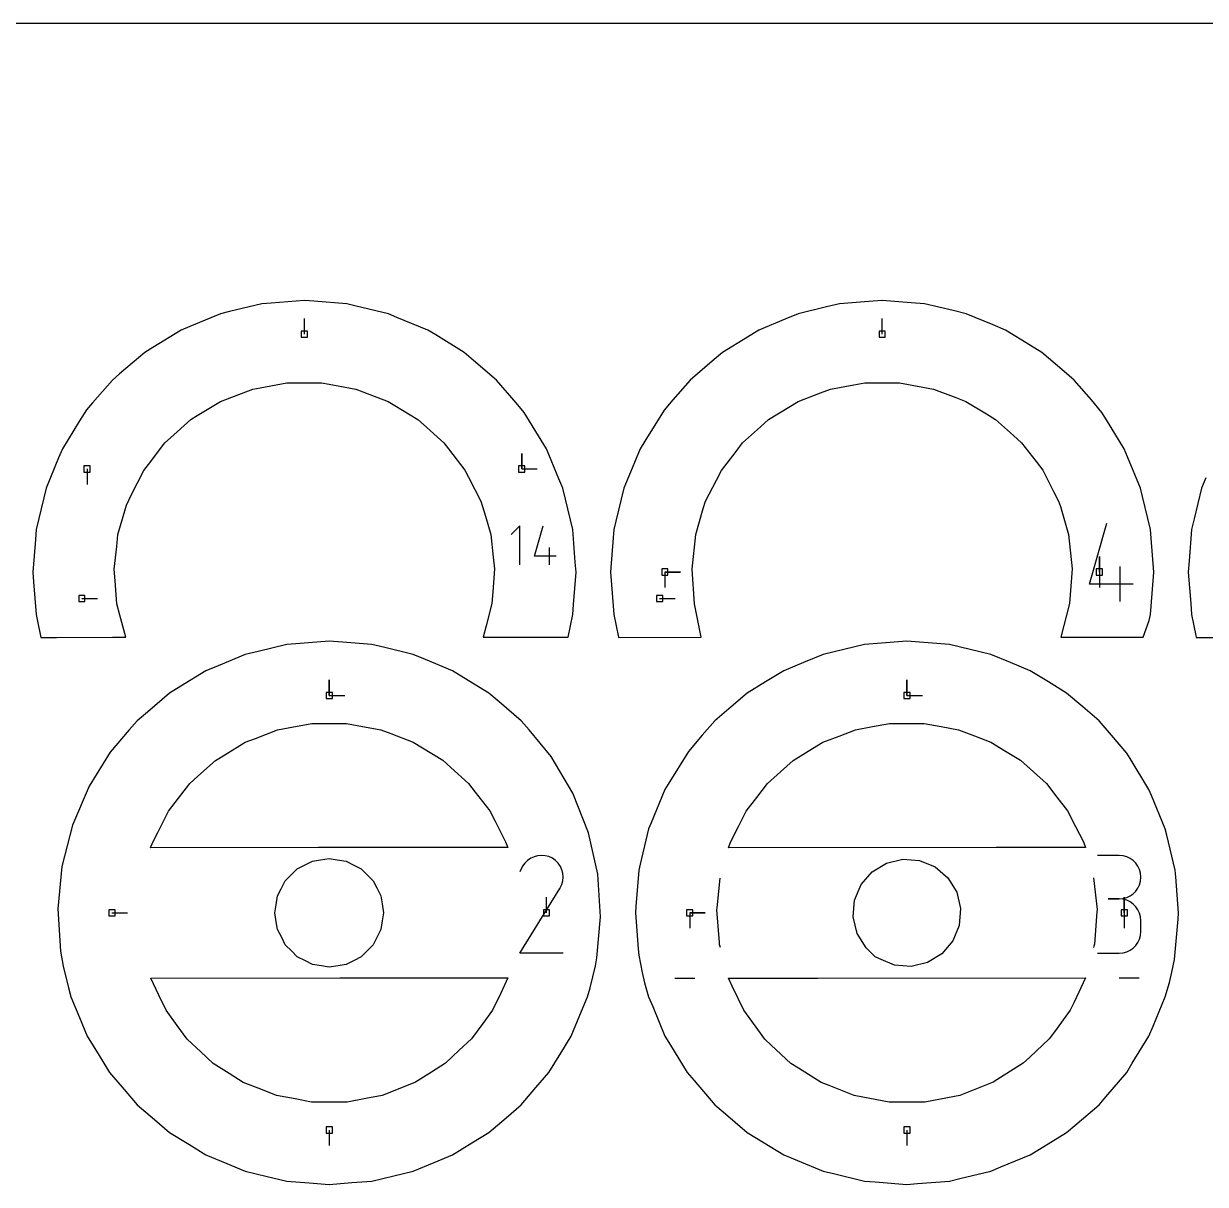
# Model space of a CAD drawing. Extents: x 0 to 800, y 0 to 1000.
# Drawn here: x 385.3 to 494.1, y 893.2 to 1000 of the extents above; entities that cross this region are included whole.
import ezdxf

# ---------------------------------------------------------------- set-up
doc = ezdxf.new("R2010")
doc.units = 0
doc.header["$MEASUREMENT"] = 0
for name, color, linetype in [('annotation', 7, 'Continuous'), ('boundary', 7, 'Continuous'), ('frame', 7, 'Continuous'), ('hole', 7, 'Continuous')]:
    doc.layers.add(name, color=color, linetype=linetype)

msp = doc.modelspace()

# ---------------------------------------------------------------- linework, layer by layer
at = {"layer": 'annotation', "color": 1}
for p, q in [((411.188505, 971.415201), (411.188505, 972.843951)), ((464.363505, 971.415201), (464.363505, 972.843951)), ((431.188505, 959.010111), (431.188505, 960.438861)), ((431.188505, 959.010111), (431.188505, 960.438861)), ((431.188505, 960.438861), (431.188505, 959.010111)), ((391.188505, 959.010111), (391.188505, 957.581361)), ((431.188505, 959.010111), (432.617255, 959.010111)), ((483.459366, 948.415954), (485.056114, 954.015862)), ((431.009613, 953.778338), (430.209207, 952.977706)), ((431.009613, 950.177978), (431.009613, 953.778338)), ((432.359635, 950.978384), (433.15801, 953.778338)), ((433.7595, 950.177978), (433.7595, 951.776984)), ((434.358732, 950.978384), (432.359635, 950.978384)), ((484.363506, 949.516474), (484.363506, 950.945224)), ((484.363506, 949.516474), (484.363506, 950.945224)), ((484.363506, 950.945224), (484.363506, 949.516474)), ((486.259094, 946.815142), (486.259094, 950.013154)), ((444.363505, 949.516474), (445.792255, 949.516474)), ((444.363505, 949.516474), (445.792255, 949.516474)), ((445.792255, 949.516474), (444.363505, 949.516474)), ((444.363505, 949.516474), (444.363505, 948.087724)), ((484.363506, 949.516474), (484.363505, 948.087724)), ((487.457558, 948.415954), (483.459366, 948.415954)), ((390.704245, 947.07973), (392.132995, 947.07973)), ((443.879245, 947.07973), (445.307995, 947.07973)), ((413.475541, 938.151263), (413.475541, 939.580013)), ((413.475541, 938.151263), (413.475541, 939.580013)), ((413.475541, 939.580013), (413.475541, 938.151263)), ((466.650541, 938.151263), (466.650541, 939.580013)), ((466.650541, 938.151263), (466.650541, 939.580013)), ((466.650541, 939.580013), (466.650541, 938.151263)), ((413.475541, 938.151263), (414.904291, 938.151263)), ((466.650541, 938.151263), (468.079291, 938.151263)), ((431.276977, 922.432178), (431.014502, 921.928679)), ((431.485271, 922.727543), (431.276977, 922.432178)), ((431.735178, 922.974104), (431.485271, 922.727543)), ((432.019097, 923.169887), (431.735178, 922.974104)), ((432.329427, 923.312918), (432.019097, 923.169887)), ((432.658567, 923.401221), (432.329427, 923.312918)), ((432.998918, 923.432822), (432.658567, 923.401221)), ((433.342879, 923.405747), (432.998918, 923.432822)), ((433.682848, 923.318022), (433.342879, 923.405747)), ((434.011227, 923.167671), (433.682848, 923.318022)), ((434.304927, 922.959116), (434.011227, 923.167671)), ((434.011227, 923.167671), (434.011227, 923.167671)), ((434.550491, 922.708852), (434.304927, 922.959116)), ((434.745738, 922.424548), (434.550491, 922.708852)), ((434.888482, 922.113874), (434.745738, 922.424548)), ((486.182615, 923.422599), (484.183858, 923.422599)), ((486.542097, 923.390332), (486.182615, 923.422599)), ((486.880356, 923.297346), (486.542097, 923.390332)), ((487.191768, 923.149358), (486.880356, 923.297346)), ((487.470705, 922.952087), (487.191768, 923.149358)), ((487.711543, 922.711254), (487.470705, 922.952087)), ((487.908654, 922.432575), (487.711543, 922.711254)), ((488.056414, 922.121772), (487.908654, 922.432575)), ((434.976541, 921.784501), (434.888482, 922.113874)), ((435.007731, 921.444099), (434.976541, 921.784501)), ((434.979869, 921.100338), (435.007731, 921.444099)), ((449.17304, 918.611073), (449.465966, 921.342252)), ((483.831761, 921.360276), (484.148225, 918.438681)), ((488.149195, 921.784562), (488.056414, 922.121772)), ((488.181373, 921.426664), (488.149195, 921.784562)), ((488.149195, 921.067086), (488.181373, 921.426664)), ((488.181373, 921.426664), (488.181373, 921.426664)), ((431.008857, 914.432068), (434.702692, 920.378668)), ((434.702692, 920.378668), (434.707108, 920.384132)), ((434.702692, 920.378668), (434.702692, 920.378668)), ((434.707108, 920.384132), (434.711343, 920.389643)), ((434.711343, 920.389643), (434.715424, 920.395246)), ((434.715424, 920.395246), (434.71938, 920.400989)), ((434.71938, 920.400989), (434.723238, 920.406918)), ((434.723238, 920.406918), (434.727027, 920.413079)), ((434.727027, 920.413079), (434.730774, 920.419519)), ((434.730774, 920.419519), (434.734506, 920.426284)), ((434.734506, 920.426284), (434.738253, 920.433421)), ((434.738253, 920.433421), (434.890771, 920.760889)), ((434.738253, 920.433421), (434.738253, 920.433421)), ((434.890771, 920.760889), (434.979869, 921.100338)), ((487.711543, 920.137397), (487.908654, 920.41678)), ((487.908654, 920.41678), (488.056414, 920.728567)), ((488.056414, 920.728567), (488.149195, 921.067086)), ((433.475541, 918.151263), (433.475541, 919.580013)), ((486.182615, 919.425084), (485.181825, 919.425084)), ((485.181825, 919.425084), (486.182615, 919.425084)), ((486.182615, 919.425084), (486.542097, 919.457358)), ((486.542097, 919.392817), (486.182615, 919.425084)), ((486.182615, 919.425084), (486.182615, 919.425084)), ((486.542097, 919.457358), (486.880356, 919.550399)), ((486.880356, 919.299831), (486.542097, 919.392817)), ((486.650541, 918.151263), (486.650541, 919.580013)), ((486.650541, 918.151263), (486.650541, 919.580013)), ((486.650541, 919.580013), (486.650541, 918.151263)), ((486.880356, 919.550399), (487.191768, 919.698534)), ((487.191768, 919.151843), (486.880356, 919.299831)), ((487.191768, 919.698534), (487.470705, 919.896091)), ((487.470705, 918.954572), (487.191768, 919.151843)), ((487.470705, 919.896091), (487.711543, 920.137397)), ((393.47554, 918.151263), (394.90429, 918.151263)), ((446.650541, 918.151263), (448.079291, 918.151263)), ((446.650541, 918.151263), (448.079291, 918.151263)), ((448.079291, 918.151263), (446.650541, 918.151263)), ((446.650541, 918.151263), (446.650541, 916.722513)), ((449.15262, 918.42037), (449.17304, 918.611073)), ((449.381022, 915.424002), (449.15262, 918.42037)), ((484.133802, 918.247456), (483.908503, 915.250919)), ((484.148225, 918.438681), (484.133802, 918.247456)), ((486.650541, 918.151263), (486.650541, 916.722513)), ((487.711543, 918.713739), (487.470705, 918.954572)), ((487.908654, 918.43506), (487.711543, 918.713739)), ((488.056414, 918.124257), (487.908654, 918.43506)), ((488.149195, 917.787047), (488.056414, 918.124257)), ((488.181373, 917.429149), (488.149195, 917.787047)), ((488.181373, 916.428359), (488.181373, 917.429149)), ((488.181373, 917.429149), (488.181373, 917.429149)), ((488.056414, 915.733023), (488.149195, 916.070312)), ((488.149195, 916.070312), (488.181373, 916.428359)), ((449.395586, 915.232797), (449.381022, 915.424002)), ((449.472574, 914.942255), (449.395586, 915.232797)), ((483.859548, 915.06546), (483.831798, 914.960275)), ((483.908503, 915.250919), (483.859548, 915.06546)), ((487.191768, 914.705539), (487.470705, 914.902749)), ((487.470705, 914.902749), (487.711543, 915.143536)), ((487.711543, 915.143536), (487.908654, 915.422196)), ((487.908654, 915.422196), (488.056414, 915.733023)), ((435.006372, 914.432068), (431.008857, 914.432068)), ((484.183858, 914.432424), (486.182615, 914.432424)), ((486.182615, 914.432424), (486.542097, 914.464671)), ((486.182615, 914.432424), (486.182615, 914.432424)), ((486.542097, 914.464671), (486.880356, 914.557612)), ((486.880356, 914.557612), (487.191768, 914.705539)), ((445.296156, 912.140093), (447.113951, 912.14105)), ((486.193408, 912.161517), (488.010778, 912.162475)), ((413.475541, 898.151263), (413.47554, 896.722513)), ((466.650541, 898.151263), (466.650541, 896.722513))]:
    msp.add_line(p, q, dxfattribs=at)
at = {"layer": 'boundary', "color": 5}
for p, q in [((404.302284, 973.494364), (403.463081, 973.292889)), ((407.277643, 974.208685), (404.302284, 973.494364)), ((408.138033, 974.276398), (407.277643, 974.208685)), ((411.188505, 974.516474), (408.138033, 974.276398)), ((412.048894, 974.44876), (411.188505, 974.516474)), ((415.099367, 974.208685), (412.048894, 974.44876)), ((415.93857, 974.00721), (415.099367, 974.208685)), ((418.913929, 973.292889), (415.93857, 974.00721)), ((459.257414, 973.921735), (456.638081, 973.292889)), ((460.452644, 974.208685), (459.257414, 973.921735)), ((463.138102, 974.420033), (460.452644, 974.208685)), ((464.363505, 974.516474), (463.138102, 974.420033)), ((467.048964, 974.305125), (464.363505, 974.516474)), ((468.274367, 974.208685), (467.048964, 974.305125)), ((470.8937, 973.579838), (468.274367, 974.208685)), ((472.088929, 973.292889), (470.8937, 973.579838)), ((403.463081, 973.292889), (400.636096, 972.121914)), ((419.711283, 972.962614), (418.913929, 973.292889)), ((422.538268, 971.791639), (419.711283, 972.962614)), ((455.502455, 972.822497), (453.013742, 971.791639)), ((456.638081, 973.292889), (455.502455, 972.822497)), ((474.577642, 972.26203), (472.088929, 973.292889)), ((399.838742, 971.791639), (397.229745, 970.192842)), ((400.636096, 972.121914), (399.838742, 971.791639)), ((423.274139, 971.340696), (422.538268, 971.791639)), ((425.883136, 969.7419), (423.274139, 971.340696)), ((453.013742, 971.791639), (451.965684, 971.149387)), ((475.713268, 971.791639), (474.577642, 972.26203)), ((478.010077, 970.384152), (475.713268, 971.791639)), ((451.965684, 971.149387), (449.668875, 969.7419)), ((479.058136, 969.7419), (478.010077, 970.384152)), ((396.493874, 969.7419), (394.167104, 967.754651)), ((397.229745, 970.192842), (396.493874, 969.7419)), ((426.539404, 969.181394), (425.883136, 969.7419)), ((428.866175, 967.194145), (426.539404, 969.181394)), ((449.668875, 969.7419), (448.734189, 968.943604)), ((481.10649, 967.992442), (479.058136, 969.7419)), ((448.734189, 968.943604), (446.685836, 967.194145)), ((393.510835, 967.194145), (391.699418, 965.105562)), ((394.167104, 967.754651), (393.510835, 967.194145)), ((407.129313, 966.487604), (409.58097, 966.942484)), ((409.58097, 966.942484), (410.284264, 966.942853)), ((410.284264, 966.942853), (412.777763, 966.94416)), ((412.777763, 966.94416), (413.46939, 966.816587)), ((430.677592, 965.105562), (428.866175, 967.194145)), ((446.685836, 967.194145), (445.091169, 965.355478)), ((461.771117, 966.759755), (462.75597, 966.942484)), ((462.75597, 966.942484), (464.951101, 966.943635)), ((464.951101, 966.943635), (465.952763, 966.94416)), ((465.952763, 966.94416), (468.111478, 966.545977)), ((482.041175, 967.194145), (481.10649, 967.992442)), ((483.635842, 965.355478), (482.041175, 967.194145)), ((404.109816, 965.466035), (406.43782, 966.359305)), ((406.43782, 966.359305), (407.129313, 966.487604)), ((413.46939, 966.816587), (415.921523, 966.364281)), ((415.921523, 966.364281), (416.578403, 966.113021)), ((416.578403, 966.113021), (418.907343, 965.222191)), ((456.6282, 965.214088), (458.677639, 966.00047)), ((458.677639, 966.00047), (459.61282, 966.359305)), ((459.61282, 966.359305), (461.771117, 966.759755)), ((468.111478, 966.545977), (469.096523, 966.364281)), ((469.096523, 966.364281), (471.146786, 965.580046)), ((391.699418, 965.105562), (391.138912, 964.449293)), ((401.326532, 963.912234), (403.453199, 965.214088)), ((403.453199, 965.214088), (404.109816, 965.466035)), ((418.907343, 965.222191), (419.507556, 964.85563)), ((419.507556, 964.85563), (421.635587, 963.556006)), ((431.41393, 964.211104), (430.677592, 965.105562)), ((445.091169, 965.355478), (444.292873, 964.420792)), ((455.773898, 964.691121), (456.6282, 965.214088)), ((471.146786, 965.580046), (472.082343, 965.222191)), ((472.082343, 965.222191), (473.955738, 964.078077)), ((484.58893, 964.211104), (483.635842, 965.355478)), ((391.138912, 964.449293), (390.483441, 963.428405)), ((400.726703, 963.545045), (401.326532, 963.912234)), ((432.98403, 961.648935), (431.41393, 964.211104)), ((444.292873, 964.420792), (442.510588, 961.555278)), ((453.901704, 963.545045), (455.773898, 964.691121)), ((473.955738, 964.078077), (474.810588, 963.556006)), ((485.011176, 963.522061), (484.58893, 964.211104)), ((390.483441, 963.428405), (388.913341, 960.866235)), ((398.872342, 961.878045), (400.726703, 963.545045)), ((421.635587, 963.556006), (422.159105, 963.086377)), ((422.159105, 963.086377), (424.015214, 961.421327)), ((451.524318, 961.407866), (453.15679, 962.875395)), ((453.15679, 962.875395), (453.901704, 963.545045)), ((474.810588, 963.556006), (476.444598, 962.090193)), ((486.638669, 960.866235), (485.011176, 963.522061)), ((398.349318, 961.407866), (398.872342, 961.878045)), ((433.463668, 960.866235), (432.98403, 961.648935)), ((442.510588, 961.555278), (442.088342, 960.866235)), ((476.444598, 962.090193), (477.190215, 961.421327)), ((388.913341, 960.866235), (388.562049, 960.018141)), ((396.829138, 959.431358), (398.349318, 961.407866)), ((424.015214, 961.421327), (424.444567, 960.8643)), ((424.444567, 960.8643), (425.966818, 958.889385)), ((434.613625, 958.089995), (433.463668, 960.866235)), ((442.088342, 960.866235), (440.896351, 957.988513)), ((449.57537, 958.873882), (450.913648, 960.613884)), ((450.913648, 960.613884), (451.524318, 961.407866)), ((477.190215, 961.421327), (478.530316, 959.682727)), ((486.947926, 960.119622), (486.638669, 960.866235)), ((388.562049, 960.018141), (387.412093, 957.2419)), ((396.400369, 958.873882), (396.829138, 959.431358)), ((478.530316, 959.682727), (479.141818, 958.889385)), ((488.139917, 957.2419), (486.947926, 960.119622)), ((395.265102, 956.653811), (396.400369, 958.873882)), ((425.966818, 958.889385), (426.287678, 958.263548)), ((426.287678, 958.263548), (427.425274, 956.04467)), ((449.119322, 957.982058), (449.57537, 958.873882)), ((479.141818, 958.889385), (480.143292, 956.936014)), ((387.412093, 957.2419), (387.197797, 956.349292)), ((434.964917, 957.2419), (434.613625, 958.089995)), ((435.666418, 954.319945), (434.964917, 957.2419)), ((440.587094, 957.2419), (439.85995, 954.213137)), ((440.896351, 957.988513), (440.587094, 957.2419)), ((448.119899, 956.027638), (449.119322, 957.982058)), ((488.328571, 956.4561), (488.139917, 957.2419)), ((493.762094, 957.2419), (493.086235, 954.426753)), ((494.155421, 958.191476), (493.762094, 957.2419)), ((387.197797, 956.349292), (386.496295, 953.427337)), ((394.813677, 955.684579), (395.265102, 956.653811)), ((480.143292, 956.936014), (480.600275, 956.04467)), ((489.055715, 953.427337), (488.328571, 956.4561)), ((394.503112, 954.642982), (394.813677, 955.684579)), ((427.425274, 956.04467), (427.868512, 954.660481)), ((447.206474, 952.964117), (447.878203, 955.355229)), ((447.878203, 955.355229), (448.119899, 956.027638)), ((480.600275, 956.04467), (480.787678, 955.55627)), ((480.787678, 955.55627), (481.516911, 952.982111)), ((394.031473, 952.964117), (394.503112, 954.642982)), ((427.868512, 954.660481), (428.341911, 952.982111)), ((435.880714, 953.427337), (435.666418, 954.319945)), ((439.85995, 954.213137), (439.671296, 953.427337)), ((493.086235, 954.426753), (492.846296, 953.427337)), ((386.496295, 953.427337), (386.424272, 952.512195)), ((393.915568, 951.883406), (394.031473, 952.964117)), ((428.341911, 952.982111), (428.569104, 950.884498)), ((436.116482, 950.431616), (435.880714, 953.427337)), ((439.671296, 953.427337), (439.42691, 950.322112)), ((446.865576, 949.785556), (447.206474, 952.964117)), ((481.516911, 952.982111), (481.861143, 949.803908)), ((489.11912, 952.621699), (489.055715, 953.427337)), ((492.846296, 953.427337), (492.619147, 950.54112)), ((386.424272, 952.512195), (386.188505, 949.516474)), ((393.690575, 949.785556), (393.915568, 951.883406)), ((489.363506, 949.516474), (489.11912, 952.621699)), ((428.569104, 950.884498), (428.686142, 949.803908)), ((393.773196, 948.70179), (393.690575, 949.785556)), ((428.686142, 949.803908), (428.527968, 947.699963)), ((436.188505, 949.516474), (436.116482, 950.431616)), ((439.42691, 950.322112), (439.363505, 949.516474)), ((447.108578, 946.59801), (446.865576, 949.785556)), ((481.861143, 949.803908), (481.621485, 946.616112)), ((492.619147, 950.54112), (492.538506, 949.516474)), ((386.188505, 949.516474), (386.260528, 948.601332)), ((386.260528, 948.601332), (386.496296, 945.60561)), ((393.933578, 946.59801), (393.773196, 948.70179)), ((435.952738, 946.520752), (436.188505, 949.516474)), ((439.363505, 949.516474), (439.607891, 946.411248)), ((489.055715, 945.60561), (489.300101, 948.710836)), ((489.300101, 948.710836), (489.363506, 949.516474)), ((492.538506, 949.516474), (492.765655, 946.630257)), ((428.527968, 947.699963), (428.446484, 946.616112)), ((394.211967, 945.547357), (393.933578, 946.59801)), ((428.446484, 946.616112), (427.90822, 944.576043)), ((435.880714, 945.60561), (435.952738, 946.520752)), ((439.607891, 946.411248), (439.671296, 945.60561)), ((447.71354, 943.507742), (447.108578, 946.59801)), ((481.621485, 946.616112), (480.805932, 943.525098)), ((492.765655, 946.630257), (492.846296, 945.60561)), ((386.496296, 945.60561), (386.620912, 944.990816)), ((394.75237, 943.507855), (394.211967, 945.547357)), ((435.46097, 943.529199), (435.880714, 945.60561)), ((439.671296, 945.60561), (440.094139, 943.519512)), ((488.947631, 945.070934), (489.055715, 945.60561)), ((492.846296, 945.60561), (493.239317, 943.666642)), ((386.620912, 944.990816), (386.922334, 943.503748)), ((427.90822, 944.576043), (427.630932, 943.525098)), ((488.379624, 943.529065), (488.947631, 945.070934)), ((386.922334, 943.503748), (388.372833, 943.504508)), ((388.372833, 943.504508), (393.540656, 943.507218)), ((393.540656, 943.507218), (394.75237, 943.507855)), ((413.475541, 943.151263), (410.790082, 942.939915)), ((414.700944, 943.054823), (413.475541, 943.151263)), ((417.386402, 942.843474), (414.700944, 943.054823)), ((427.630932, 943.525098), (428.840507, 943.525733)), ((428.840507, 943.525733), (434.008331, 943.528439)), ((434.008331, 943.528439), (435.46097, 943.529199)), ((440.094139, 943.519512), (440.097334, 943.503748)), ((440.097334, 943.503748), (447.71354, 943.507742)), ((466.650541, 943.151263), (464.69511, 942.997369)), ((468.605972, 942.997369), (466.650541, 943.151263)), ((480.805932, 943.525098), (488.379624, 943.529065)), ((493.239317, 943.666642), (493.272335, 943.503748)), ((493.272335, 943.503748), (495.91736, 943.505134)), ((405.750117, 941.927678), (403.261404, 940.89682)), ((406.945346, 942.214627), (405.750117, 941.927678)), ((409.564679, 942.843474), (406.945346, 942.214627)), ((410.790082, 942.939915), (409.564679, 942.843474)), ((418.581632, 942.556525), (417.386402, 942.843474)), ((421.200965, 941.927678), (418.581632, 942.556525)), ((422.336591, 941.457286), (421.200965, 941.927678)), ((458.925117, 941.927678), (457.112947, 941.177053)), ((460.832398, 942.385576), (458.925117, 941.927678)), ((462.739679, 942.843474), (460.832398, 942.385576)), ((464.69511, 942.997369), (462.739679, 942.843474)), ((470.561403, 942.843474), (468.605972, 942.997369)), ((472.468684, 942.385576), (470.561403, 942.843474)), ((474.375965, 941.927678), (472.468684, 942.385576)), ((476.188134, 941.177053), (474.375965, 941.927678)), ((403.261404, 940.89682), (402.125778, 940.426428)), ((424.825304, 940.426428), (422.336591, 941.457286)), ((457.112947, 941.177053), (455.300778, 940.426428)), ((478.000304, 940.426428), (476.188134, 941.177053)), ((402.125778, 940.426428), (399.828969, 939.018941)), ((425.873362, 939.784177), (424.825304, 940.426428)), ((428.170171, 938.37669), (425.873362, 939.784177)), ((455.300778, 940.426428), (453.628344, 939.401559)), ((479.672738, 939.401559), (478.000304, 940.426428)), ((399.828969, 939.018941), (398.78091, 938.37669)), ((453.628344, 939.401559), (451.95591, 938.37669)), ((481.345172, 938.37669), (479.672738, 939.401559)), ((398.78091, 938.37669), (396.732556, 936.627231)), ((429.104857, 937.578393), (428.170171, 938.37669)), ((431.15321, 935.828934), (429.104857, 937.578393)), ((451.95591, 938.37669), (450.464391, 937.102812)), ((482.836691, 937.102812), (481.345172, 938.37669)), ((396.732556, 936.627231), (395.797871, 935.828934)), ((450.464391, 937.102812), (448.972871, 935.828934)), ((484.328211, 935.828934), (482.836691, 937.102812)), ((395.797871, 935.828934), (395.070208, 934.989931)), ((431.880874, 934.989931), (431.15321, 935.828934)), ((448.972871, 935.828934), (447.811706, 934.490099)), ((485.489376, 934.490099), (484.328211, 935.828934)), ((395.070208, 934.989931), (393.320749, 932.941576)), ((433.893641, 932.531476), (431.880874, 934.989931)), ((447.811706, 934.490099), (446.537829, 932.998579)), ((486.875966, 932.845894), (485.489376, 934.490099)), ((393.320749, 932.941576), (391.393052, 929.815442)), ((435.891821, 929.160337), (433.893641, 932.531476)), ((446.537829, 932.998579), (444.682838, 930.002755)), ((487.183427, 932.344163), (486.875966, 932.845894)), ((488.925704, 929.501025), (487.183427, 932.344163)), ((444.682838, 930.002755), (444.375377, 929.501025)), ((391.393052, 929.815442), (389.840246, 926.217377)), ((437.338037, 925.518121), (435.891821, 929.160337)), ((444.375377, 929.501025), (443.099316, 926.42034)), ((489.150892, 928.957374), (488.925704, 929.501025)), ((490.426953, 925.876689), (489.150892, 928.957374)), ((389.840246, 926.217377), (388.869416, 922.420696)), ((442.874129, 925.876689), (442.095701, 922.634311)), ((443.099316, 926.42034), (442.874129, 925.876689)), ((490.564322, 925.304505), (490.426953, 925.876689)), ((438.196682, 921.694505), (437.338037, 925.518121)), ((491.34275, 922.062127), (490.564322, 925.304505)), ((388.869416, 922.420696), (388.504473, 918.518884)), ((442.095701, 922.634311), (441.958331, 922.062127)), ((438.446608, 917.783642), (438.196682, 921.694505)), ((441.958331, 922.062127), (441.696709, 918.737893)), ((491.388919, 921.475497), (491.34275, 922.062127)), ((491.650541, 918.151263), (491.388919, 921.475497)), ((388.504473, 918.518884), (388.754399, 914.608021)), ((441.696709, 918.737893), (441.650541, 918.151263)), ((441.650541, 918.151263), (441.912163, 914.827029)), ((491.604372, 917.564634), (491.650541, 918.151263)), ((438.11843, 913.996421), (438.446608, 917.783642)), ((491.264048, 913.851073), (491.604372, 917.564634)), ((441.912163, 914.827029), (441.958331, 914.2404)), ((388.754399, 914.608021), (388.983569, 913.252525)), ((437.97047, 913.264487), (438.11843, 913.996421)), ((441.958331, 914.2404), (442.27786, 912.664003)), ((491.027942, 912.683092), (491.264048, 913.851073)), ((388.983569, 913.252525), (389.468942, 911.230807)), ((437.485097, 911.242769), (437.97047, 913.264487)), ((442.27786, 912.664003), (442.50681, 911.710363)), ((490.798992, 911.729451), (491.027942, 912.683092)), ((442.50681, 911.710363), (442.874129, 910.425839)), ((490.426953, 910.425839), (490.798992, 911.729451)), ((389.468942, 911.230807), (389.699129, 910.425839)), ((389.699129, 910.425839), (390.494791, 908.50494)), ((436.546366, 908.722401), (437.251952, 910.425839)), ((437.251952, 910.425839), (437.485097, 911.242769)), ((442.874129, 910.425839), (443.249442, 909.519754)), ((489.301017, 907.707587), (490.426953, 910.425839)), ((443.249442, 909.519754), (444.375377, 906.801502)), ((390.494791, 908.50494), (391.200377, 906.801502)), ((435.750704, 906.801502), (436.546366, 908.722401)), ((488.925704, 906.801502), (489.301017, 907.707587)), ((391.200377, 906.801502), (392.286739, 905.028721)), ((434.787327, 905.229414), (435.750704, 906.801502)), ((444.375377, 906.801502), (444.887813, 905.965284)), ((487.388401, 904.292851), (488.925704, 906.801502)), ((392.286739, 905.028721), (393.250116, 903.456633)), ((433.700965, 903.456633), (434.787327, 905.229414)), ((444.887813, 905.965284), (446.425116, 903.456633)), ((486.875966, 903.456633), (487.388401, 904.292851)), ((393.250116, 903.456633), (394.600426, 901.875621)), ((432.503521, 902.054604), (433.700965, 903.456633)), ((446.425116, 903.456633), (447.062055, 902.710872)), ((484.96515, 901.219353), (486.875966, 903.456633)), ((394.600426, 901.875621), (395.797871, 900.473592)), ((431.15321, 900.473592), (432.503521, 902.054604)), ((447.062055, 902.710872), (448.972871, 900.473592)), ((484.328211, 900.473592), (484.96515, 901.219353)), ((395.797871, 900.473592), (397.378882, 899.123283)), ((429.751182, 899.276149), (431.15321, 900.473592)), ((448.972871, 900.473592), (449.718632, 899.836653)), ((449.718632, 899.836653), (451.95591, 897.92584)), ((482.090932, 898.562778), (484.328211, 900.473592)), ((397.378882, 899.123283), (398.78091, 897.92584)), ((428.170171, 897.92584), (429.751182, 899.276149)), ((481.345172, 897.92584), (482.090932, 898.562778)), ((398.78091, 897.92584), (400.55369, 896.839478)), ((426.598084, 896.962463), (428.170171, 897.92584)), ((451.95591, 897.92584), (452.792128, 897.413405)), ((452.792128, 897.413405), (455.300778, 895.876101)), ((478.836521, 896.388536), (481.345172, 897.92584)), ((400.55369, 896.839478), (402.125778, 895.876101)), ((424.825304, 895.876101), (426.598084, 896.962463)), ((478.000304, 895.876101), (478.836521, 896.388536)), ((402.125778, 895.876101), (404.046678, 895.080439)), ((421.200965, 894.374851), (423.121865, 895.170514)), ((423.121865, 895.170514), (424.825304, 895.876101)), ((455.300778, 895.876101), (456.206863, 895.500788)), ((456.206863, 895.500788), (458.925117, 894.374851)), ((475.28205, 894.750164), (478.000304, 895.876101)), ((404.046678, 895.080439), (405.750117, 894.374851)), ((405.750117, 894.374851), (407.771835, 893.889479)), ((419.408121, 893.944427), (421.200965, 894.374851)), ((458.925117, 894.374851), (459.878758, 894.145902)), ((459.878758, 894.145902), (462.739679, 893.459055)), ((471.515044, 893.688004), (474.375965, 894.374851)), ((474.375965, 894.374851), (475.28205, 894.750164)), ((407.771835, 893.889479), (409.564679, 893.459055)), ((409.564679, 893.459055), (411.637436, 893.295925)), ((411.637436, 893.295925), (413.475541, 893.151263)), ((413.475541, 893.151263), (415.548298, 893.314393)), ((415.548298, 893.314393), (417.386402, 893.459055)), ((417.386402, 893.459055), (419.408121, 893.944427)), ((462.739679, 893.459055), (463.717396, 893.382107)), ((463.717396, 893.382107), (466.650541, 893.151263)), ((466.650541, 893.151263), (467.628257, 893.228211)), ((467.628257, 893.228211), (470.561403, 893.459055)), ((470.561403, 893.459055), (471.515044, 893.688004))]:
    msp.add_line(p, q, dxfattribs=at)
at = {"layer": 'frame', "color": 5}
msp.add_line((800, 1000), (0, 1000), dxfattribs=at)
at = {"layer": 'hole', "color": 5}
for p, q in [((411.474255, 971.700951), (410.902755, 971.700951)), ((410.902755, 971.700951), (410.902755, 971.129451)), ((411.474255, 971.129451), (411.474255, 971.700951)), ((464.649255, 971.700951), (464.077755, 971.700951)), ((464.077755, 971.700951), (464.077755, 971.129451)), ((464.649255, 971.129451), (464.649255, 971.700951)), ((410.902755, 971.129451), (411.474255, 971.129451)), ((464.077755, 971.129451), (464.649255, 971.129451)), ((391.474255, 959.295861), (390.902755, 959.295861)), ((390.902755, 959.295861), (390.902755, 958.724361)), ((390.902755, 958.724361), (391.474255, 958.724361)), ((391.474255, 958.724361), (391.474255, 959.295861)), ((431.474255, 959.295861), (430.902755, 959.295861)), ((430.902755, 959.295861), (430.902755, 958.724361)), ((430.902755, 958.724361), (431.474255, 958.724361)), ((431.474255, 958.724361), (431.474255, 959.295861)), ((444.649255, 949.802224), (444.077755, 949.802224)), ((444.077755, 949.802224), (444.077755, 949.230724)), ((444.649255, 949.230724), (444.649255, 949.802224)), ((484.649256, 949.802224), (484.077756, 949.802224)), ((484.077756, 949.802224), (484.077756, 949.230724)), ((484.649256, 949.230724), (484.649256, 949.802224)), ((444.077755, 949.230724), (444.649255, 949.230724)), ((484.077756, 949.230724), (484.649256, 949.230724)), ((390.989995, 947.36548), (390.418495, 947.36548)), ((390.418495, 947.36548), (390.418495, 946.79398)), ((390.989995, 946.79398), (390.989995, 947.36548)), ((444.164995, 947.36548), (443.593495, 947.36548)), ((443.593495, 947.36548), (443.593495, 946.79398)), ((444.164995, 946.79398), (444.164995, 947.36548)), ((390.418495, 946.79398), (390.989995, 946.79398)), ((443.593495, 946.79398), (444.164995, 946.79398)), ((413.761291, 938.437013), (413.189791, 938.437013)), ((413.189791, 938.437013), (413.189791, 937.865513)), ((413.189791, 937.865513), (413.761291, 937.865513)), ((413.761291, 937.865513), (413.761291, 938.437013)), ((466.936291, 938.437013), (466.364791, 938.437013)), ((466.364791, 938.437013), (466.364791, 937.865513)), ((466.364791, 937.865513), (466.936291, 937.865513)), ((466.936291, 937.865513), (466.936291, 938.437013)), ((409.709709, 935.176824), (411.868005, 935.577274)), ((411.868005, 935.577274), (412.869667, 935.577799)), ((412.869667, 935.577799), (415.064798, 935.57895)), ((415.064798, 935.57895), (416.049843, 935.397254)), ((463.471431, 935.285684), (465.043006, 935.577274)), ((465.043006, 935.577274), (466.641402, 935.578112)), ((466.641402, 935.578112), (468.239799, 935.57895)), ((468.239799, 935.57895), (469.811679, 935.28901)), ((406.675416, 934.207712), (408.724856, 934.994094)), ((408.724856, 934.994094), (409.709709, 935.176824)), ((416.049843, 935.397254), (418.208558, 934.99907)), ((418.208558, 934.99907), (419.144115, 934.641215)), ((419.144115, 934.641215), (421.194378, 933.85698)), ((458.915235, 933.848877), (460.407546, 934.421486)), ((460.407546, 934.421486), (461.899856, 934.994094)), ((461.899856, 934.994094), (463.471431, 935.285684)), ((469.811679, 935.28901), (471.383559, 934.99907)), ((471.383559, 934.99907), (472.876468, 934.428025)), ((472.876468, 934.428025), (474.369378, 933.85698)), ((403.868041, 932.702801), (405.740235, 933.848877)), ((405.740235, 933.848877), (406.675416, 934.207712)), ((421.194378, 933.85698), (422.049228, 933.334909)), ((422.049228, 933.334909), (423.922623, 932.190795)), ((457.551987, 933.014356), (458.915235, 933.848877)), ((474.369378, 933.85698), (475.733501, 933.023888)), ((401.381267, 930.712305), (403.013739, 932.179834)), ((403.013739, 932.179834), (403.868041, 932.702801)), ((423.922623, 932.190795), (424.668239, 931.521929)), ((455.000047, 931.111245), (456.188739, 932.179834)), ((456.188739, 932.179834), (457.551987, 933.014356)), ((475.733501, 933.023888), (477.097623, 932.190795)), ((477.097623, 932.190795), (478.287437, 931.123456)), ((424.668239, 931.521929), (426.30225, 930.056117)), ((453.811354, 930.042655), (455.000047, 931.111245)), ((478.287437, 931.123456), (479.47725, 930.056117)), ((399.298075, 928.302653), (400.636353, 930.042655)), ((400.636353, 930.042655), (401.381267, 930.712305)), ((426.30225, 930.056117), (426.913752, 929.262775)), ((452.836879, 928.775663), (453.811354, 930.042655)), ((479.47725, 930.056117), (480.453052, 928.790145)), ((426.913752, 929.262775), (428.253854, 927.524174)), ((398.687405, 927.508671), (399.298075, 928.302653)), ((451.862405, 927.508671), (452.836879, 928.775663)), ((480.453052, 928.790145), (481.428854, 927.524174)), ((397.687982, 925.55425), (398.687405, 927.508671)), ((428.253854, 927.524174), (428.710837, 926.63283)), ((451.13467, 926.085549), (451.862405, 927.508671)), ((481.428854, 927.524174), (482.158082, 926.101816)), ((428.710837, 926.63283), (429.71231, 924.679459)), ((450.406935, 924.662427), (451.13467, 926.085549)), ((482.158082, 926.101816), (482.88731, 924.679459)), ((397.033114, 924.142642), (397.231934, 924.662427)), ((397.231934, 924.662427), (397.687982, 925.55425)), ((429.71231, 924.679459), (429.911675, 924.159885)), ((450.208114, 924.142642), (450.406935, 924.662427)), ((482.88731, 924.679459), (483.086676, 924.159885)), ((412.486034, 924.150746), (397.033114, 924.142642)), ((429.911675, 924.159885), (412.486034, 924.150746)), ((474.867029, 924.155574), (450.208114, 924.142642)), ((483.086676, 924.159885), (474.867029, 924.155574)), ((410.536614, 922.19635), (411.19172, 922.530143)), ((411.19172, 922.530143), (411.930456, 922.906548)), ((411.930456, 922.906548), (412.656645, 923.021565)), ((412.656645, 923.021565), (413.475541, 923.151265)), ((413.475541, 923.151265), (414.20173, 923.036248)), ((414.20173, 923.036248), (415.020626, 922.906548)), ((415.020626, 922.906548), (415.675731, 922.572755)), ((415.675731, 922.572755), (416.414467, 922.19635)), ((463.435075, 921.919811), (464.756995, 922.728999)), ((464.756995, 922.728999), (466.264269, 923.090085)), ((466.264269, 923.090085), (467.809354, 922.967728)), ((467.809354, 922.967728), (469.241007, 922.3739)), ((469.241007, 922.3739), (470.419086, 921.366732)), ((409.430456, 921.090193), (409.95035, 921.610087)), ((409.95035, 921.610087), (410.536614, 922.19635)), ((416.414467, 922.19635), (416.934361, 921.676456)), ((416.934361, 921.676456), (417.520625, 921.090192)), ((462.427906, 920.741731), (463.435075, 921.919811)), ((470.419086, 921.366732), (471.228274, 920.044811)), ((408.720258, 919.69635), (409.054051, 920.351456)), ((409.054051, 920.351456), (409.430456, 921.090193)), ((417.520625, 921.090192), (417.854418, 920.435086)), ((417.854418, 920.435086), (418.230823, 919.69635)), ((461.834079, 919.310078), (462.427906, 920.741731)), ((408.590558, 918.877454), (408.720258, 919.69635)), ((418.230823, 919.69635), (418.34584, 918.970159)), ((461.71172, 917.764992), (461.834079, 919.310078)), ((471.228274, 920.044811), (471.589361, 918.537535)), ((393.76129, 918.437013), (393.18979, 918.437013)), ((393.18979, 918.437013), (393.18979, 917.865513)), ((393.76129, 917.865513), (393.76129, 918.437013)), ((408.475541, 918.151263), (408.590558, 918.877454)), ((408.605241, 917.332369), (408.475541, 918.151263)), ((418.34584, 918.970159), (418.47554, 918.151263)), ((418.47554, 918.151263), (418.360523, 917.425074)), ((433.761291, 918.437013), (433.189791, 918.437013)), ((433.189791, 918.437013), (433.189791, 917.865513)), ((433.761291, 917.865513), (433.761291, 918.437013)), ((446.936291, 918.437013), (446.364791, 918.437013)), ((446.364791, 918.437013), (446.364791, 917.865513)), ((446.936291, 917.865513), (446.936291, 918.437013)), ((471.589361, 918.537535), (471.467003, 916.992451)), ((486.936291, 918.437013), (486.364791, 918.437013)), ((486.364791, 918.437013), (486.364791, 917.865513)), ((486.936291, 917.865513), (486.936291, 918.437013)), ((393.18979, 917.865513), (393.76129, 917.865513)), ((408.720258, 916.60618), (408.605241, 917.332369)), ((418.360523, 917.425074), (418.230823, 916.60618)), ((433.189791, 917.865513), (433.761291, 917.865513)), ((446.364791, 917.865513), (446.936291, 917.865513)), ((462.072808, 916.257719), (461.71172, 917.764992)), ((471.467003, 916.992451), (470.873175, 915.560798)), ((486.364791, 917.865513), (486.936291, 917.865513)), ((409.096663, 915.867443), (408.720258, 916.60618)), ((409.430456, 915.212337), (409.096663, 915.867443)), ((417.89703, 915.951074), (417.520625, 915.212337)), ((418.230823, 916.60618), (417.89703, 915.951074)), ((462.881996, 914.935796), (462.072808, 916.257719)), ((410.01672, 914.626072), (409.430456, 915.212337)), ((417.520625, 915.212337), (417.000731, 914.692441)), ((463.711615, 914.106176), (462.881996, 914.935796)), ((470.873175, 915.560798), (469.866007, 914.382716)), ((410.536614, 914.106176), (410.01672, 914.626072)), ((411.27535, 913.729772), (410.536614, 914.106176)), ((411.930456, 913.395981), (411.27535, 913.729772)), ((415.759362, 913.772384), (415.020625, 913.395981)), ((416.414467, 914.106176), (415.759362, 913.772384)), ((417.000731, 914.692441), (416.414467, 914.106176)), ((464.060075, 913.928627), (463.711615, 914.106176)), ((465.491728, 913.334801), (464.060075, 913.928627)), ((469.866007, 914.382716), (468.544086, 913.57353)), ((412.749351, 913.26628), (411.930456, 913.395981)), ((413.475541, 913.151262), (412.749351, 913.26628)), ((414.294436, 913.280963), (413.475541, 913.151262)), ((415.020625, 913.395981), (414.294436, 913.280963)), ((467.036812, 913.212442), (465.491728, 913.334801)), ((468.544086, 913.57353), (467.036812, 913.212442)), ((397.039406, 912.142644), (414.465047, 912.151783)), ((397.787227, 910.572111), (397.039406, 912.142644)), ((414.465047, 912.151783), (429.917967, 912.159888)), ((429.917967, 912.159888), (429.256267, 910.766454)), ((450.214406, 912.142644), (458.434053, 912.146955)), ((450.567152, 911.401826), (450.214406, 912.142644)), ((458.434053, 912.146955), (483.092968, 912.159888)), ((483.092968, 912.159888), (482.037063, 909.936323)), ((398.450389, 909.179376), (397.787227, 910.572111)), ((429.256267, 910.766454), (428.510094, 909.195134)), ((451.625389, 909.179376), (450.567152, 911.401826)), ((482.037063, 909.936323), (481.685094, 909.195134)), ((399.478306, 907.776095), (398.450389, 909.179376)), ((428.510094, 909.195134), (427.599852, 907.949762)), ((452.110256, 908.517451), (451.625389, 909.179376)), ((453.564856, 906.531677), (452.110256, 908.517451)), ((481.685094, 909.195134), (480.23258, 907.207837)), ((400.389855, 906.531677), (399.478306, 907.776095)), ((427.599852, 907.949762), (426.573407, 906.545404)), ((480.23258, 907.207837), (479.748408, 906.545404)), ((401.661713, 905.345007), (400.389855, 906.531677)), ((426.573407, 906.545404), (425.446637, 905.491894)), ((454.164789, 905.971927), (453.564856, 906.531677)), ((479.748408, 906.545404), (477.95037, 904.864272)), ((402.789587, 904.292677), (401.661713, 905.345007)), ((425.446637, 905.491894), (424.176024, 904.303893)), ((455.964587, 904.292677), (454.164789, 905.971927)), ((404.260651, 903.364359), (402.789587, 904.292677)), ((424.176024, 904.303893), (422.87236, 903.479299)), ((456.658486, 903.854791), (455.964587, 904.292677)), ((477.351024, 904.303893), (475.270709, 902.988052)), ((477.95037, 904.864272), (477.351024, 904.303893)), ((405.56518, 902.541135), (404.260651, 903.364359)), ((422.87236, 903.479299), (421.40227, 902.549437)), ((458.74018, 902.541135), (456.658486, 903.854791)), ((475.270709, 902.988052), (474.57727, 902.549437)), ((407.183708, 901.903819), (405.56518, 902.541135)), ((408.619007, 901.338652), (407.183708, 901.903819)), ((419.967565, 901.982766), (418.349705, 901.343754)), ((421.40227, 902.549437), (419.967565, 901.982766)), ((459.503638, 902.240514), (458.74018, 902.541135)), ((461.794007, 901.338652), (459.503638, 902.240514)), ((474.57727, 902.549437), (472.287847, 901.645175)), ((410.32807, 901.014752), (408.619007, 901.338652)), ((411.843654, 900.72752), (410.32807, 901.014752)), ((413.583139, 900.72843), (411.843654, 900.72752)), ((415.1257, 900.729237), (413.583139, 900.72843)), ((416.834423, 901.054931), (415.1257, 900.729237)), ((418.349705, 901.343754), (416.834423, 901.054931)), ((462.60017, 901.185869), (461.794007, 901.338652)), ((465.018654, 900.72752), (462.60017, 901.185869)), ((465.839167, 900.72795), (465.018654, 900.72752)), ((468.300701, 900.729237), (465.839167, 900.72795)), ((469.106702, 900.882867), (468.300701, 900.729237)), ((471.524706, 901.343754), (469.106702, 900.882867)), ((472.287847, 901.645175), (471.524706, 901.343754)), ((413.761291, 898.437013), (413.189791, 898.437013)), ((413.189791, 898.437013), (413.189791, 897.865513)), ((413.761291, 897.865513), (413.761291, 898.437013)), ((466.936291, 898.437013), (466.364791, 898.437013)), ((466.364791, 898.437013), (466.364791, 897.865513)), ((466.936291, 897.865513), (466.936291, 898.437013)), ((413.189791, 897.865513), (413.761291, 897.865513)), ((466.364791, 897.865513), (466.936291, 897.865513))]:
    msp.add_line(p, q, dxfattribs=at)

doc.saveas('drawing.dxf')
